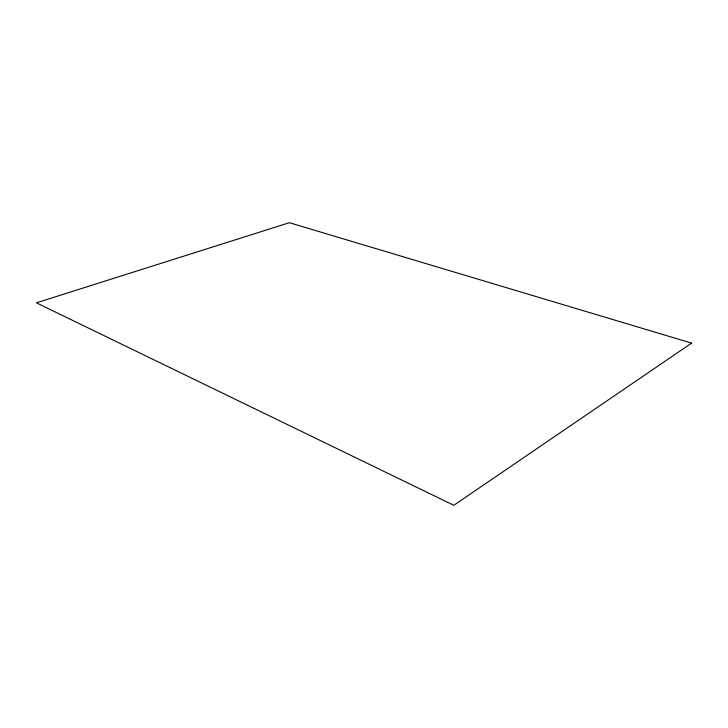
<?xml version="1.0" encoding="UTF-8"?>
<svg xmlns="http://www.w3.org/2000/svg" width="728" height="728" viewBox="0 0 728 728"><rect width="100%" height="100%" fill="white"/><g stroke="black" fill="none" stroke-linecap="round" stroke-linejoin="round"><path stroke-width="1.09" d="M691.6 343.115L453.817 505.296L36.4 302.821L289.389 222.704L691.6 343.115"/></g></svg>
